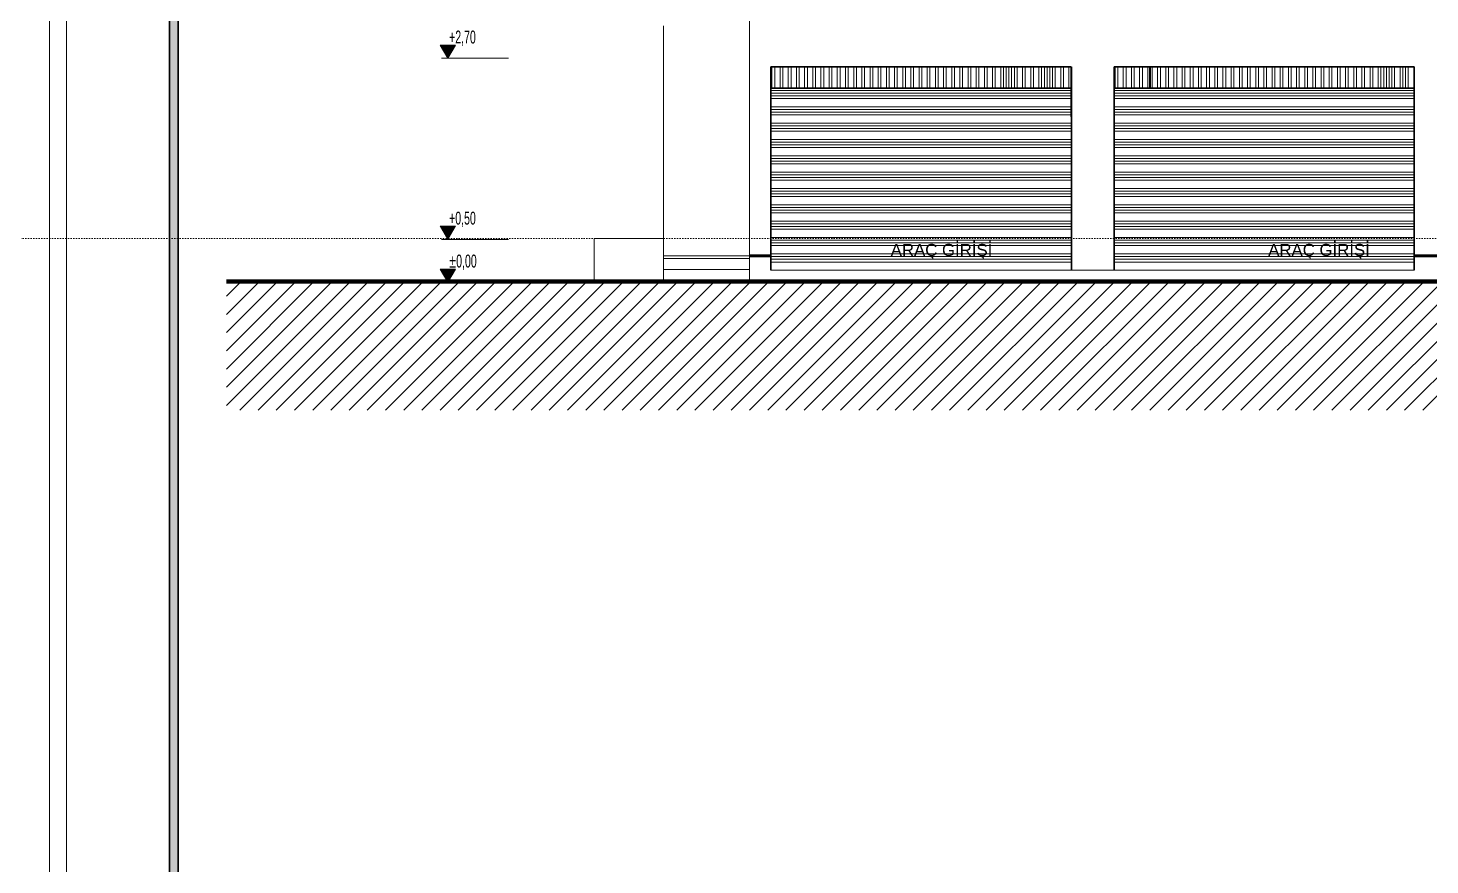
# Model space of a CAD drawing. Extents: x 775040 to 808375, y 4159409 to 4163651.
# Drawn here: x 798104 to 799738, y 4161349 to 4162324 of the extents above; entities that cross this region are included whole.
import ezdxf

# ---------------------------------------------------------------- set-up
doc = ezdxf.new("R2010")
doc.units = 0
doc.header["$MEASUREMENT"] = 0
doc.linetypes.add('ACAD_ISO07W100', pattern=[3, 0, -3])
doc.linetypes.add('DUZ', pattern=[500, 500])
doc.layers.get('0').update_dxf_attribs({"linetype": 'DUZ'})
for name, color, linetype, lineweight in [('25yazi', 255, 'Continuous', 15), ('KALIN', 30, 'Continuous', 18), ('P-HatchLight', 200, 'Continuous', 5), ('P-Levels', 240, 'Continuous', 20), ('P-Oklar', 31, 'Continuous', 18), ('Z_antet', 31, 'Continuous', 30), ('Z_g1', 1, 'Continuous', 5), ('Z_g6', 6, 'Continuous', 20), ('Z_g8', 192, 'Continuous', 30), ('Z_izdot', 42, 'ACAD_ISO07W100', 9), ('Z_tarama', 8, 'Continuous', 5), ('Z_yazı', 4, 'Continuous', 20)]:
    doc.layers.add(name, color=color, linetype=linetype, lineweight=lineweight)
doc.layers.add('kot', color=4, linetype='Continuous')
doc.styles.add('50', font='swisscl.ttf', dxfattribs={"height": 50})
doc.styles.add('ARIAL', font='ariblk.ttf', dxfattribs={"height": 1})

# ---------------------------------------------------------------- blocks, each defined once
blk = doc.blocks.new('KOTLAMAGORUNUS KESITTE')
at = {"layer": 'P-HatchLight'}
for points in [[(0.152, 0.148), (0.072, 0.01), (-0.008, 0.148)], [(0.143, 0.143), (0.072, 0.02), (0.001, 0.143)], [(0.135, 0.138), (0.072, 0.03), (0.01, 0.138)], [(0.126, 0.133), (0.072, 0.04), (0.018, 0.133)], [(0.117, 0.128), (0.072, 0.05), (0.027, 0.128)], [(0.109, 0.123), (0.072, 0.06), (0.036, 0.123)], [(0.1, 0.118), (0.072, 0.07), (0.044, 0.118)], [(0.091, 0.113), (0.072, 0.08), (0.053, 0.113)], [(0.083, 0.108), (0.072, 0.09), (0.062, 0.108)], [(0.074, 0.103), (0.072, 0.1), (0.07, 0.103)]]:
    blk.add_lwpolyline(points, close=True, dxfattribs=at)
at = {"layer": 'P-Oklar', "color": 2, "ltscale": 0.5}
blk.add_line((0, 0), (0.779, 0), dxfattribs=at)
blk.add_lwpolyline([(-0.016, 0.153), (0.072, 0), (0.161, 0.153)], close=True, dxfattribs=at)
at = {"layer": 'P-Levels', "color": 7, "style": '50', "width": 0.8}
blk.add_attdef('%%P0.00', (-0.031, 0.178), '', height=0.15, dxfattribs=at)

msp = doc.modelspace()

# ---------------------------------------------------------------- hatches: boundary and pattern name
at = {"layer": 'Z_antet'}
msp.add_hatch(color=256, dxfattribs=at).paths.add_polyline_path([(798279.31, 4159743.65), (798279.31, 4159438.75), (801675.79, 4159438.75), (801675.79, 4163258.75), (798279.31, 4163258.75), (798279.31, 4159741.15), (798269.31, 4159741.15), (798269.31, 4163268.75), (801685.79, 4163268.75), (801685.79, 4159428.75), (798269.31, 4159428.75), (798269.31, 4159743.65)])

# ---------------------------------------------------------------- linework, layer by layer
at = {"color": 0, "linetype": 'Continuous', "lineweight": 60}
for p, q in [((798970.19, 4162058.58), (798945.19, 4162058.58)), ((800845.19, 4162058.58), (799720.19, 4162058.58))]:
    msp.add_line(p, q, dxfattribs=at)
at = {"layer": 'KALIN'}
msp.add_lwpolyline([(798129.31, 4163288.75), (798129.31, 4159408.75), (801705.79, 4159408.75), (801705.79, 4163288.75)], close=True, dxfattribs=at)
msp.add_lwpolyline([(798149.31, 4159741.15), (798149.31, 4163288.75), (801705.79, 4163288.75), (801705.79, 4159408.75), (798149.31, 4159408.75), (798149.31, 4159743.65)], dxfattribs=at)
at = {"layer": 'Z_antet'}
msp.add_lwpolyline([(798279.31, 4159743.65), (798279.31, 4159438.75), (801675.79, 4159438.75), (801675.79, 4163258.75), (798279.31, 4163258.75), (798279.31, 4159741.15), (798269.31, 4159741.15), (798269.31, 4163268.75), (801685.79, 4163268.75), (801685.79, 4159428.75), (798269.31, 4159428.75), (798269.31, 4159743.65)], close=True, dxfattribs=at)
at = {"layer": 'Z_g1'}
for p, q in [((798845.19, 4162326.58), (798845.19, 4162028.58)), ((798845.19, 4162078.58), (798764.07, 4162078.58)), ((798764.07, 4162078.58), (798764.07, 4162028.58)), ((798945.19, 4162058.58), (798845.19, 4162058.58)), ((798945.19, 4162055.16), (798845.19, 4162055.16)), ((798945.19, 4162042.61), (798845.19, 4162042.61))]:
    msp.add_line(p, q, dxfattribs=at)
at = {"layer": 'Z_g6', "color": 6, "linetype": 'Continuous'}
msp.add_line((798945.19, 4162028.58), (798945.19, 4162638.58), dxfattribs=at)
at = {"layer": 'Z_g6'}
msp.add_line((798970.19, 4162041.65), (799720.19, 4162041.65), dxfattribs=at)
at = {"layer": 'Z_g6', "linetype": 'Continuous', "const_width": 5}
msp.add_lwpolyline([(798335.54, 4162028.58), (801445.45, 4162028.58)], dxfattribs=at)
at = {"layer": 'Z_g8'}
for p, q in [((798970.19, 4162278.58), (799320.19, 4162278.58)), ((798970.19, 4162278.58), (798970.19, 4162041.65)), ((799320.19, 4162278.58), (799320.19, 4162220.18)), ((799320.52, 4162278.58), (799320.52, 4162041.65)), ((799370.19, 4162278.58), (799370.19, 4162041.65)), ((799370.19, 4162278.58), (799720.19, 4162278.58)), ((799720.19, 4162278.58), (799720.19, 4162041.65)), ((798970.19, 4162253.58), (799320.52, 4162253.58)), ((798970.19, 4162253.58), (799260.19, 4162253.58)), ((799370.19, 4162253.58), (799720.19, 4162253.58))]:
    msp.add_line(p, q, dxfattribs=at)
at = {"layer": 'Z_izdot'}
msp.add_line((801229.63, 4162078.58), (797309.63, 4162078.58), dxfattribs=at)
at = {"layer": 'Z_tarama'}
for p, q in [((798971.43, 4162253.58), (798971.43, 4162278.58)), ((798974.61, 4162253.58), (798974.61, 4162278.58)), ((798980.96, 4162253.58), (798980.96, 4162278.58)), ((798984.13, 4162253.58), (798984.13, 4162278.58)), ((798990.48, 4162253.58), (798990.48, 4162278.58)), ((798993.66, 4162253.58), (798993.66, 4162278.58)), ((799000.01, 4162253.58), (799000.01, 4162278.58)), ((799003.18, 4162253.58), (799003.18, 4162278.58)), ((799009.53, 4162253.58), (799009.53, 4162278.58)), ((799012.71, 4162253.58), (799012.71, 4162278.58)), ((799019.06, 4162253.58), (799019.06, 4162278.58)), ((799022.23, 4162253.58), (799022.23, 4162278.58)), ((799028.58, 4162253.58), (799028.58, 4162278.58)), ((799031.76, 4162253.58), (799031.76, 4162278.58)), ((799038.11, 4162253.58), (799038.11, 4162278.58)), ((799041.28, 4162253.58), (799041.28, 4162278.58)), ((799047.63, 4162253.58), (799047.63, 4162278.58)), ((799050.81, 4162253.58), (799050.81, 4162278.58)), ((799057.16, 4162253.58), (799057.16, 4162278.58)), ((799060.33, 4162253.58), (799060.33, 4162278.58)), ((799066.68, 4162253.58), (799066.68, 4162278.58)), ((799069.86, 4162253.58), (799069.86, 4162278.58)), ((799076.21, 4162253.58), (799076.21, 4162278.58)), ((799079.38, 4162253.58), (799079.38, 4162278.58)), ((799085.73, 4162253.58), (799085.73, 4162278.58)), ((799088.91, 4162253.58), (799088.91, 4162278.58)), ((799095.26, 4162253.58), (799095.26, 4162278.58)), ((799098.43, 4162253.58), (799098.43, 4162278.58)), ((799104.78, 4162253.58), (799104.78, 4162278.58)), ((799107.96, 4162253.58), (799107.96, 4162278.58)), ((799114.31, 4162253.58), (799114.31, 4162278.58)), ((799117.48, 4162253.58), (799117.48, 4162278.58)), ((799123.83, 4162253.58), (799123.83, 4162278.58)), ((799127.01, 4162253.58), (799127.01, 4162278.58)), ((799133.36, 4162253.58), (799133.36, 4162278.58)), ((799136.53, 4162253.58), (799136.53, 4162278.58)), ((799142.88, 4162253.58), (799142.88, 4162278.58)), ((799146.06, 4162253.58), (799146.06, 4162278.58)), ((799152.41, 4162253.58), (799152.41, 4162278.58)), ((799155.58, 4162253.58), (799155.58, 4162278.58)), ((799161.93, 4162253.58), (799161.93, 4162278.58)), ((799165.11, 4162253.58), (799165.11, 4162278.58)), ((799171.46, 4162253.58), (799171.46, 4162278.58)), ((799174.63, 4162253.58), (799174.63, 4162278.58)), ((799180.98, 4162253.58), (799180.98, 4162278.58)), ((799184.16, 4162253.58), (799184.16, 4162278.58)), ((799190.51, 4162253.58), (799190.51, 4162278.58)), ((799193.68, 4162253.58), (799193.68, 4162278.58)), ((799200.03, 4162253.58), (799200.03, 4162278.58)), ((799203.21, 4162253.58), (799203.21, 4162278.58)), ((799209.56, 4162253.58), (799209.56, 4162278.58)), ((799212.73, 4162253.58), (799212.73, 4162278.58)), ((799219.08, 4162253.58), (799219.08, 4162278.58)), ((799222.26, 4162253.58), (799222.26, 4162278.58)), ((799228.61, 4162253.58), (799228.61, 4162278.58)), ((799231.78, 4162253.58), (799231.78, 4162278.58)), ((799238.13, 4162253.58), (799238.13, 4162278.58)), ((799241.31, 4162253.58), (799241.31, 4162278.58)), ((799244.48, 4162253.58), (799244.48, 4162278.58)), ((799247.66, 4162253.58), (799247.66, 4162278.58)), ((799247.66, 4162253.58), (799247.66, 4162278.58)), ((799250.83, 4162253.58), (799250.83, 4162278.58)), ((799254.01, 4162253.58), (799254.01, 4162278.58)), ((799254.01, 4162253.58), (799254.01, 4162278.58)), ((799257.18, 4162253.58), (799257.18, 4162278.58)), ((799257.18, 4162253.58), (799257.18, 4162278.58)), ((799257.18, 4162253.58), (799257.18, 4162278.58)), ((799263.53, 4162253.58), (799263.53, 4162278.58)), ((799263.53, 4162253.58), (799263.53, 4162278.58)), ((799266.71, 4162253.58), (799266.71, 4162278.58)), ((799266.71, 4162253.58), (799266.71, 4162278.58)), ((799273.06, 4162253.58), (799273.06, 4162278.58)), ((799273.06, 4162253.58), (799273.06, 4162278.58)), ((799276.23, 4162253.58), (799276.23, 4162278.58)), ((799282.58, 4162253.58), (799282.58, 4162278.58)), ((799285.76, 4162253.58), (799285.76, 4162278.58)), ((799288.93, 4162253.58), (799288.93, 4162278.58)), ((799292.11, 4162253.58), (799292.11, 4162278.58)), ((799292.11, 4162253.58), (799292.11, 4162278.58)), ((799295.28, 4162253.58), (799295.28, 4162278.58)), ((799298.46, 4162253.58), (799298.46, 4162278.58)), ((799298.46, 4162253.58), (799298.46, 4162278.58)), ((799301.63, 4162253.58), (799301.63, 4162278.58)), ((799301.63, 4162253.58), (799301.63, 4162278.58)), ((799301.63, 4162253.58), (799301.63, 4162278.58)), ((799307.98, 4162253.58), (799307.98, 4162278.58)), ((799307.98, 4162253.58), (799307.98, 4162278.58)), ((799311.16, 4162253.58), (799311.16, 4162278.58)), ((799317.51, 4162253.58), (799317.51, 4162278.58)), ((799371.43, 4162253.58), (799371.43, 4162278.58)), ((799374.61, 4162253.58), (799374.61, 4162278.58)), ((799380.96, 4162253.58), (799380.96, 4162278.58)), ((799384.13, 4162253.58), (799384.13, 4162278.58)), ((799390.48, 4162253.58), (799390.48, 4162278.58)), ((799393.66, 4162253.58), (799393.66, 4162278.58)), ((799400.01, 4162253.58), (799400.01, 4162278.58)), ((799403.18, 4162253.58), (799403.18, 4162278.58)), ((799409.53, 4162253.58), (799409.53, 4162278.58)), ((799411.43, 4162253.58), (799411.43, 4162278.58)), ((799412.71, 4162253.58), (799412.71, 4162278.58)), ((799414.61, 4162253.58), (799414.61, 4162278.58)), ((799420.96, 4162253.58), (799420.96, 4162278.58)), ((799424.13, 4162253.58), (799424.13, 4162278.58)), ((799430.48, 4162253.58), (799430.48, 4162278.58)), ((799433.66, 4162253.58), (799433.66, 4162278.58)), ((799440.01, 4162253.58), (799440.01, 4162278.58)), ((799443.18, 4162253.58), (799443.18, 4162278.58)), ((799449.53, 4162253.58), (799449.53, 4162278.58)), ((799452.71, 4162253.58), (799452.71, 4162278.58)), ((799459.06, 4162253.58), (799459.06, 4162278.58)), ((799462.23, 4162253.58), (799462.23, 4162278.58)), ((799468.58, 4162253.58), (799468.58, 4162278.58)), ((799471.76, 4162253.58), (799471.76, 4162278.58)), ((799478.11, 4162253.58), (799478.11, 4162278.58)), ((799481.28, 4162253.58), (799481.28, 4162278.58)), ((799487.63, 4162253.58), (799487.63, 4162278.58)), ((799490.81, 4162253.58), (799490.81, 4162278.58)), ((799497.16, 4162253.58), (799497.16, 4162278.58)), ((799500.33, 4162253.58), (799500.33, 4162278.58)), ((799506.68, 4162253.58), (799506.68, 4162278.58)), ((799509.86, 4162253.58), (799509.86, 4162278.58)), ((799516.21, 4162253.58), (799516.21, 4162278.58)), ((799519.38, 4162253.58), (799519.38, 4162278.58)), ((799525.73, 4162253.58), (799525.73, 4162278.58)), ((799528.91, 4162253.58), (799528.91, 4162278.58)), ((799535.26, 4162253.58), (799535.26, 4162278.58)), ((799538.43, 4162253.58), (799538.43, 4162278.58)), ((799544.78, 4162253.58), (799544.78, 4162278.58)), ((799547.96, 4162253.58), (799547.96, 4162278.58)), ((799554.31, 4162253.58), (799554.31, 4162278.58)), ((799557.48, 4162253.58), (799557.48, 4162278.58)), ((799563.83, 4162253.58), (799563.83, 4162278.58)), ((799567.01, 4162253.58), (799567.01, 4162278.58)), ((799573.36, 4162253.58), (799573.36, 4162278.58)), ((799576.53, 4162253.58), (799576.53, 4162278.58)), ((799582.88, 4162253.58), (799582.88, 4162278.58)), ((799586.06, 4162253.58), (799586.06, 4162278.58)), ((799592.41, 4162253.58), (799592.41, 4162278.58)), ((799595.58, 4162253.58), (799595.58, 4162278.58)), ((799601.93, 4162253.58), (799601.93, 4162278.58)), ((799605.11, 4162253.58), (799605.11, 4162278.58)), ((799611.46, 4162253.58), (799611.46, 4162278.58)), ((799614.63, 4162253.58), (799614.63, 4162278.58)), ((799620.98, 4162253.58), (799620.98, 4162278.58)), ((799624.16, 4162253.58), (799624.16, 4162278.58)), ((799630.51, 4162253.58), (799630.51, 4162278.58)), ((799633.68, 4162253.58), (799633.68, 4162278.58)), ((799640.03, 4162253.58), (799640.03, 4162278.58)), ((799643.21, 4162253.58), (799643.21, 4162278.58)), ((799649.56, 4162253.58), (799649.56, 4162278.58)), ((799652.73, 4162253.58), (799652.73, 4162278.58)), ((799659.08, 4162253.58), (799659.08, 4162278.58)), ((799662.26, 4162253.58), (799662.26, 4162278.58)), ((799668.61, 4162253.58), (799668.61, 4162278.58)), ((799671.78, 4162253.58), (799671.78, 4162278.58)), ((799678.13, 4162253.58), (799678.13, 4162278.58)), ((799681.31, 4162253.58), (799681.31, 4162278.58)), ((799684.48, 4162253.58), (799684.48, 4162278.58)), ((799687.66, 4162253.58), (799687.66, 4162278.58)), ((799687.66, 4162253.58), (799687.66, 4162278.58)), ((799690.83, 4162253.58), (799690.83, 4162278.58)), ((799694.01, 4162253.58), (799694.01, 4162278.58)), ((799694.01, 4162253.58), (799694.01, 4162278.58)), ((799697.18, 4162253.58), (799697.18, 4162278.58)), ((799697.18, 4162253.58), (799697.18, 4162278.58)), ((799697.18, 4162253.58), (799697.18, 4162278.58)), ((799703.53, 4162253.58), (799703.53, 4162278.58)), ((799703.53, 4162253.58), (799703.53, 4162278.58)), ((799706.71, 4162253.58), (799706.71, 4162278.58)), ((799709.88, 4162253.58), (799709.88, 4162278.58)), ((799709.88, 4162253.58), (799709.88, 4162278.58)), ((799713.06, 4162253.58), (799713.06, 4162278.58)), ((798335.54, 4162011.35), (798352.77, 4162028.58)), ((798335.54, 4161990.14), (798373.98, 4162028.58)), ((798335.54, 4161968.92), (798395.19, 4162028.58)), ((798335.54, 4161947.71), (798416.41, 4162028.58)), ((798335.54, 4161926.5), (798437.62, 4162028.58)), ((798335.54, 4161905.28), (798458.83, 4162028.58)), ((798335.54, 4161884.07), (798480.05, 4162028.58)), ((798351.26, 4161878.58), (798501.26, 4162028.58)), ((798372.47, 4161878.58), (798522.47, 4162028.58)), ((798393.68, 4161878.58), (798543.68, 4162028.58)), ((798414.9, 4161878.58), (798564.9, 4162028.58)), ((798436.11, 4161878.58), (798586.11, 4162028.58)), ((798457.32, 4161878.58), (798607.32, 4162028.58)), ((798478.54, 4161878.58), (798628.54, 4162028.58)), ((798499.75, 4161878.58), (798649.75, 4162028.58)), ((798520.96, 4161878.58), (798670.96, 4162028.58)), ((798542.18, 4161878.58), (798692.18, 4162028.58)), ((798563.39, 4161878.58), (798713.39, 4162028.58)), ((798584.6, 4161878.58), (798734.6, 4162028.58)), ((798605.82, 4161878.58), (798755.82, 4162028.58)), ((798627.03, 4161878.58), (798777.03, 4162028.58)), ((798648.24, 4161878.58), (798798.24, 4162028.58)), ((798669.46, 4161878.58), (798819.46, 4162028.58)), ((798690.67, 4161878.58), (798840.67, 4162028.58)), ((798711.88, 4161878.58), (798861.88, 4162028.58)), ((798733.1, 4161878.58), (798883.1, 4162028.58)), ((798754.31, 4161878.58), (798904.31, 4162028.58)), ((798775.52, 4161878.58), (798925.52, 4162028.58)), ((798796.74, 4161878.58), (798946.74, 4162028.58)), ((798817.95, 4161878.58), (798967.95, 4162028.58)), ((798839.16, 4161878.58), (798989.16, 4162028.58)), ((798860.38, 4161878.58), (799010.38, 4162028.58)), ((798881.59, 4161878.58), (799031.59, 4162028.58)), ((798902.8, 4161878.58), (799052.8, 4162028.58)), ((798924.01, 4161878.58), (799074.01, 4162028.58)), ((798945.23, 4161878.58), (799095.23, 4162028.58)), ((798966.44, 4161878.58), (799116.44, 4162028.58)), ((798987.65, 4161878.58), (799137.65, 4162028.58)), ((799008.87, 4161878.58), (799158.87, 4162028.58)), ((799030.08, 4161878.58), (799180.08, 4162028.58)), ((799051.29, 4161878.58), (799201.29, 4162028.58)), ((799072.51, 4161878.58), (799222.51, 4162028.58)), ((799093.72, 4161878.58), (799243.72, 4162028.58)), ((799114.93, 4161878.58), (799264.93, 4162028.58)), ((799136.15, 4161878.58), (799286.15, 4162028.58)), ((799157.36, 4161878.58), (799307.36, 4162028.58)), ((799178.57, 4161878.58), (799328.57, 4162028.58)), ((799199.79, 4161878.58), (799349.79, 4162028.58)), ((799221, 4161878.58), (799371, 4162028.58)), ((799242.21, 4161878.58), (799392.21, 4162028.58)), ((799263.43, 4161878.58), (799413.43, 4162028.58)), ((799284.64, 4161878.58), (799434.64, 4162028.58)), ((799305.85, 4161878.58), (799455.85, 4162028.58)), ((799327.07, 4161878.58), (799477.07, 4162028.58)), ((799348.28, 4161878.58), (799498.28, 4162028.58)), ((799369.49, 4161878.58), (799519.49, 4162028.58)), ((799390.71, 4161878.58), (799540.71, 4162028.58)), ((799411.92, 4161878.58), (799561.92, 4162028.58)), ((799433.13, 4161878.58), (799583.13, 4162028.58)), ((799454.34, 4161878.58), (799604.34, 4162028.58)), ((799475.56, 4161878.58), (799625.56, 4162028.58)), ((799496.77, 4161878.58), (799646.77, 4162028.58)), ((799517.98, 4161878.58), (799667.98, 4162028.58)), ((799539.2, 4161878.58), (799689.2, 4162028.58)), ((799560.41, 4161878.58), (799710.41, 4162028.58)), ((799581.62, 4161878.58), (799731.62, 4162028.58)), ((799602.84, 4161878.58), (799752.84, 4162028.58)), ((799624.05, 4161878.58), (799774.05, 4162028.58)), ((799645.26, 4161878.58), (799795.26, 4162028.58)), ((799666.48, 4161878.58), (799816.48, 4162028.58)), ((799687.69, 4161878.58), (799837.69, 4162028.58)), ((799708.9, 4161878.58), (799858.9, 4162028.58)), ((799730.12, 4161878.58), (799880.12, 4162028.58))]:
    msp.add_line(p, q, dxfattribs=at)
at = {"layer": 'Z_tarama', "color": 251}
for p, q in [((799320.19, 4162251.24), (798970.19, 4162251.24)), ((799720.19, 4162251.24), (799370.19, 4162251.24)), ((799320.19, 4162248.07), (798970.19, 4162248.07)), ((799320.19, 4162244.89), (798970.19, 4162244.89)), ((799320.19, 4162241.72), (798970.19, 4162241.72)), ((799720.19, 4162248.07), (799370.19, 4162248.07)), ((799720.19, 4162244.89), (799370.19, 4162244.89)), ((799720.19, 4162241.72), (799370.19, 4162241.72)), ((799320.19, 4162232.19), (798970.19, 4162232.19)), ((799320.19, 4162229.02), (798970.19, 4162229.02)), ((799320.19, 4162225.84), (798970.19, 4162225.84)), ((799320.19, 4162222.67), (798970.19, 4162222.67)), ((799720.19, 4162232.19), (799370.19, 4162232.19)), ((799720.19, 4162229.02), (799370.19, 4162229.02)), ((799720.19, 4162225.84), (799370.19, 4162225.84)), ((799720.19, 4162222.67), (799370.19, 4162222.67)), ((799320.52, 4162213.14), (798970.19, 4162213.14)), ((799320.52, 4162209.97), (798970.19, 4162209.97)), ((799320.52, 4162206.79), (798970.19, 4162206.79)), ((799320.52, 4162203.62), (798970.19, 4162203.62)), ((799720.19, 4162213.14), (799370.19, 4162213.14)), ((799720.19, 4162209.97), (799370.19, 4162209.97)), ((799720.19, 4162206.79), (799370.19, 4162206.79)), ((799720.19, 4162203.62), (799370.19, 4162203.62)), ((799320.52, 4162194.09), (798970.19, 4162194.09)), ((799320.52, 4162190.92), (798970.19, 4162190.92)), ((799320.52, 4162187.74), (798970.19, 4162187.74)), ((799320.52, 4162184.57), (798970.19, 4162184.57)), ((799720.19, 4162194.09), (799370.19, 4162194.09)), ((799720.19, 4162190.92), (799370.19, 4162190.92)), ((799720.19, 4162187.74), (799370.19, 4162187.74)), ((799720.19, 4162184.57), (799370.19, 4162184.57)), ((799320.52, 4162175.04), (798970.19, 4162175.04)), ((799320.52, 4162171.87), (798970.19, 4162171.87)), ((799320.52, 4162168.69), (798970.19, 4162168.69)), ((799720.19, 4162175.04), (799370.19, 4162175.04)), ((799720.19, 4162171.87), (799370.19, 4162171.87)), ((799720.19, 4162168.69), (799370.19, 4162168.69)), ((799320.52, 4162165.52), (798970.19, 4162165.52)), ((799320.52, 4162155.99), (798970.19, 4162155.99)), ((799320.52, 4162152.82), (798970.19, 4162152.82)), ((799720.19, 4162165.52), (799370.19, 4162165.52)), ((799720.19, 4162155.99), (799370.19, 4162155.99)), ((799720.19, 4162152.82), (799370.19, 4162152.82)), ((799320.52, 4162149.64), (798970.19, 4162149.64)), ((799320.52, 4162146.47), (798970.19, 4162146.47)), ((799320.52, 4162136.94), (798970.19, 4162136.94)), ((799720.19, 4162149.64), (799370.19, 4162149.64)), ((799720.19, 4162146.47), (799370.19, 4162146.47)), ((799720.19, 4162136.94), (799370.19, 4162136.94)), ((799320.52, 4162133.77), (798970.19, 4162133.77)), ((799320.52, 4162130.59), (798970.19, 4162130.59)), ((799320.52, 4162127.42), (798970.19, 4162127.42)), ((799720.19, 4162133.77), (799370.19, 4162133.77)), ((799720.19, 4162130.59), (799370.19, 4162130.59)), ((799720.19, 4162127.42), (799370.19, 4162127.42)), ((799320.52, 4162117.89), (798970.19, 4162117.89)), ((799320.52, 4162114.72), (798970.19, 4162114.72)), ((799320.52, 4162111.54), (798970.19, 4162111.54)), ((799320.52, 4162108.37), (798970.19, 4162108.37)), ((799720.19, 4162117.89), (799370.19, 4162117.89)), ((799720.19, 4162114.72), (799370.19, 4162114.72)), ((799720.19, 4162111.54), (799370.19, 4162111.54)), ((799720.19, 4162108.37), (799370.19, 4162108.37)), ((799320.52, 4162098.84), (798970.19, 4162098.84)), ((799320.52, 4162095.67), (798970.19, 4162095.67)), ((799320.52, 4162092.49), (798970.19, 4162092.49)), ((799320.52, 4162089.32), (798970.19, 4162089.32)), ((799720.19, 4162098.84), (799370.19, 4162098.84)), ((799720.19, 4162095.67), (799370.19, 4162095.67)), ((799720.19, 4162092.49), (799370.19, 4162092.49)), ((799720.19, 4162089.32), (799370.19, 4162089.32)), ((799320.52, 4162079.79), (798970.19, 4162079.79)), ((799320.52, 4162076.62), (798970.19, 4162076.62)), ((799320.52, 4162073.44), (798970.19, 4162073.44)), ((799320.52, 4162070.27), (798970.19, 4162070.27)), ((799720.19, 4162079.79), (799370.19, 4162079.79)), ((799720.19, 4162076.62), (799370.19, 4162076.62)), ((799720.19, 4162073.44), (799370.19, 4162073.44)), ((799720.19, 4162070.27), (799370.19, 4162070.27)), ((799320.52, 4162060.74), (798970.19, 4162060.74)), ((799320.52, 4162057.57), (798970.19, 4162057.57)), ((799320.52, 4162054.39), (798970.19, 4162054.39)), ((799720.19, 4162060.74), (799370.19, 4162060.74)), ((799720.19, 4162057.57), (799370.19, 4162057.57)), ((799720.19, 4162054.39), (799370.19, 4162054.39)), ((799320.52, 4162051.22), (798970.19, 4162051.22)), ((799720.19, 4162051.22), (799370.19, 4162051.22))]:
    msp.add_line(p, q, dxfattribs=at)

# ---------------------------------------------------------------- block references
at = {"layer": 'kot'}
ref = msp.add_blockref('KOTLAMAGORUNUS KESITTE', (798586.36, 4162288.58), dxfattribs=dict(at, xscale=100, yscale=100, zscale=100))
ref.add_attrib('%%P0.00', '+2,70', (798595.12, 4162305.81), dxfattribs={"layer": '25yazi', "height": 15, "style": '50', "width": 0.8})
ref = msp.add_blockref('KOTLAMAGORUNUS KESITTE', (798586.36, 4162077.58), dxfattribs=dict(at, xscale=100, yscale=100, zscale=100))
ref.add_attrib('%%P0.00', '+0,50', (798595.12, 4162094.81), dxfattribs={"layer": '25yazi', "height": 15, "style": '50', "width": 0.8})
ref = msp.add_blockref('KOTLAMAGORUNUS KESITTE', (798586.36, 4162027.58), dxfattribs=dict(at, xscale=100, yscale=100, zscale=100))
ref.add_attrib('%%P0.00', '%%P0,00', (798595.12, 4162044.81), dxfattribs={"layer": '25yazi', "height": 15, "style": '50', "width": 0.8})

# ---------------------------------------------------------------- texts
at = {"layer": 'Z_yazı', "char_height": 14, "width": 207.9858, "attachment_point": 5, "style": 'ARIAL'}
for insert in [(799169.08, 4162063.17), (799169.08, 4162063.17), (799609.08, 4162063.17)]:
    msp.add_mtext('{\\fArial|b0|i0|c162|p34;ARAÇ GİRİŞİ}', dxfattribs=dict(at, insert=insert))

doc.saveas('drawing.dxf')
